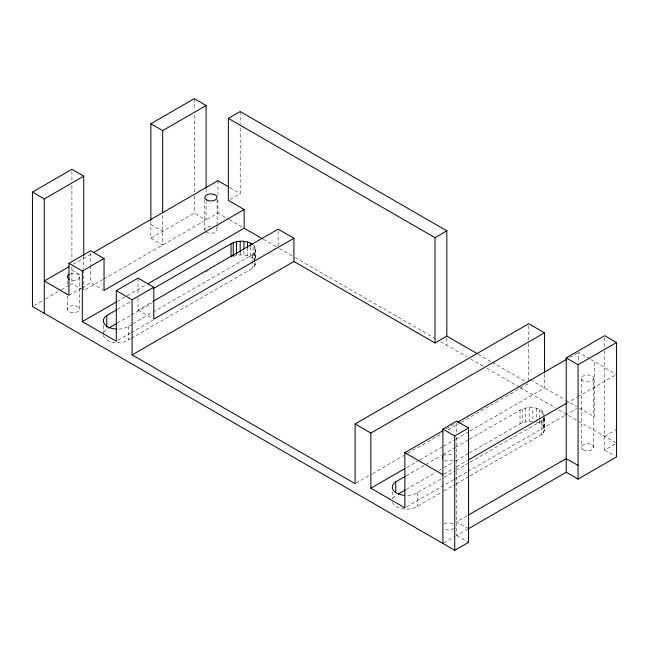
<?xml version="1.0" encoding="UTF-8"?>
<svg xmlns="http://www.w3.org/2000/svg" width="649" height="649" viewBox="0 0 649 649"><rect width="100%" height="100%" fill="white"/><g stroke="black" fill="none" stroke-linecap="round" stroke-linejoin="round"><path stroke-width="0.49" stroke-dasharray="3.25 2.43" d="M255.398 258.764C254.578 254.165 257.426 248.21 253.11 244.77L253.11 258.44L254.246 259.722M131.171 338.364L252.218 268.483L254.246 266.674L255.398 264.622L255.592 262.472M470.144 475.839L541.185 434.814C546.937 431.204 543.757 423.513 544.56 418.061M153.026 312.08L252.218 254.814L254.246 253.005L255.398 250.952M470.144 462.161L541.185 421.144L543.221 419.335L544.365 417.283M73.232 264.273L92.523 253.134M34.202 305.484L44.732 299.408M45.608 298.905L60.511 290.298M61.395 289.795L69.289 285.236M70.165 284.724L71.917 283.718L81.222 289.089M150.852 221.447L150.852 238.142L194.262 213.083L206.098 219.914L206.098 201.717M230.054 199.438L240.203 193.572L240.203 124.713M68.956 295.222L81.109 288.205M81.977 287.702L90.665 282.688L104.043 290.411M103.053 279.411L83.753 290.549L83.753 269.992M103.929 278.908L217.942 213.083L228.464 219.159M117.323 301.428L146.187 284.765M117.274 309.435L130.408 301.85M138.026 298.069L138.026 310.035L152.904 301.436M117.274 323.105L130.408 315.528M131.285 315.016L152.288 302.896M205.668 272.069L209.173 270.049M118.791 329.084A14.302 8.259 0 0 0 128.543 326.212L132.023 324.2M132.899 323.697L152.15 312.583M118.061 340.238L130.311 333.172M131.187 332.661L153.05 320.038M103.402 335.176A14.302 8.259 0 0 0 113.251 342.38A14.302 8.259 0 0 0 128.543 339.881L130.295 338.875M446.074 428.892L455.72 423.326M569.733 357.494L577.626 352.942M355.96 483.148L371.747 474.038M372.623 473.535L404.197 455.306M407.71 453.278L442.788 433.021M448.053 429.987L460.328 422.897M461.204 422.394L528.74 383.405L526.128 381.896M406.834 467.458L419.108 460.368M419.984 459.857L442.788 446.699M443.665 446.188L455.071 439.608M455.947 439.097L469.097 431.504M469.973 431.001L544.527 387.956L544.527 373.921M406.225 475.782L441.15 455.614M442.902 454.608L453.894 448.256M455.606 447.266L468.667 439.73M469.535 439.227L520.027 410.079C527.45 406.144 540.041 406.071 544.3 414.427M406.225 489.451L435.917 472.31M439.405 470.298L441.15 469.284M443.746 467.791L454.738 461.439M455.606 460.936L468.667 453.4M469.535 452.897L522.194 422.653L529.17 421.225L532.902 421.339L532.902 407.669M443.762 474.159L454.981 467.678M456.709 466.68L467.223 460.612M566.228 403.451L576.726 397.391M577.602 396.888L614.863 375.373M407.767 495.422A14.302 8.259 0 0 0 417.518 492.55L442.951 477.859M443.827 477.356L455.233 470.768M456.109 470.265L469.268 462.672M406.607 506.82L453.091 479.984M453.967 479.481L467.118 471.88M467.994 471.377L564.468 415.676M565.344 415.173L576.75 408.586M392.523 502.229A14.302 8.259 0 0 0 402.818 508.816A14.302 8.259 0 0 0 417.518 506.22L442.951 491.536M443.827 491.025L455.233 484.446M456.109 483.935L469.268 476.342M467.223 515.752L456.709 521.82L468.554 528.659M604.714 436.379L616.55 429.541M443.762 542.97L454.981 536.496M456.709 437.312L456.709 535.498L467.223 529.422M604.714 350.858L604.714 450.049L614.863 444.192M233.218 256.323C239.676 254.043 247.456 254.303 253.11 258.44M536.455 422.004C539.879 423.043 543.724 424.99 544.56 428.802M589.9 359.019L578.502 352.431L578.502 362.458M590.785 359.522L616.55 374.4M229.924 187.642L240.203 193.572M530.493 379.86L564.565 399.524M565.433 400.027L576.758 406.566M579.379 408.083L594.289 416.69L594.289 361.55M478.208 354.232L491.277 361.777M492.145 362.28L525.252 381.393M229.34 219.662L242.499 227.255M263.316 239.278L276.385 246.823M279.33 248.526L294.24 257.134M295.117 257.637L435.447 338.656M440.703 341.69L466.964 356.853M470.46 358.873L483.586 366.45M487.083 368.47L519.451 387.153M520.328 387.656L555.317 407.864M558.813 409.884L616.55 443.21M604.714 450.049L614.863 455.906M150.852 224.473L162.688 231.304M150.852 238.142L162.688 244.981L162.688 214.592M71.917 270.041L81.222 275.411M138.026 310.035L152.929 318.643M456.709 535.498L468.554 542.329M604.714 337.691L604.714 346.801M593.689 378.44A6.141 3.545 0 0 1 584.481 381.515A6.141 3.545 0 0 1 584.481 375.373A6.141 3.545 0 0 1 593.689 378.44L593.689 447.258M581.407 378.44L581.407 447.258M544.365 418.264L544.365 430.96M543.781 413.024L543.781 416.934M543.781 417.907L543.781 426.693M543.221 419.335L543.221 433.005M542.085 411.101L542.085 415.011M542.085 419.895L542.085 424.779M541.185 421.144L541.185 434.814M539.587 409.503L539.587 419.27M539.587 420.244L539.587 423.172M536.455 408.326L536.455 421.023M529.17 407.556L529.17 421.225M528.74 325.709L528.74 342.753M528.74 343.751L528.74 381.58M525.52 408.002L525.52 421.68M522.194 408.984L522.194 422.653M520.027 410.079L520.027 423.748M456.709 423.132L456.709 433.264M446.845 338.145L446.845 345.236M417.518 492.55L417.518 506.22M392.369 491.747L392.369 498.586M278.129 231.109L278.129 245.857M255.592 248.802L255.592 258.57M255.398 262.675L255.398 264.622M254.814 246.693L254.814 260.363M254.246 253.005L254.246 261.79M254.246 262.772L254.246 266.674M252.218 254.814L252.218 268.483M250.611 247.074L250.611 256.842M247.48 247.853L247.48 255.665M243.927 251.098L243.927 255.008M240.203 111.547L240.203 123.699M240.195 251.966L240.195 254.895M217.942 180.722L217.942 195.893M217.942 199.933L217.942 213.083M217.082 199.486L217.082 223.759M217.082 224.765L217.082 229.819M206.098 188.567L206.098 192.615M204.8 199.486L204.8 229.819M194.262 98.697L194.262 109.827M194.262 114.889L194.262 191.82M194.262 195.868L194.262 213.083M138.026 278.129L138.026 294.078M128.543 326.212L128.543 339.881M103.402 325.417L103.402 334.203M90.665 252.786L90.665 264.743M90.665 265.741L90.665 282.688M83.753 256.168L83.753 269.011M70.465 273.732A6.141 3.545 0 0 1 79.673 276.798L79.673 309.151A6.141 3.545 0 0 1 70.465 312.226A6.141 3.545 0 0 1 70.465 306.085A6.141 3.545 0 0 1 79.673 309.151M71.917 171.344L71.917 180.406M71.917 185.444L71.917 259.973M71.917 267.023L71.917 283.718M67.391 280.847L67.391 285.901M67.391 296.009L67.391 309.151M103.872 332.329A14.302 8.259 0 0 1 106.777 329.165M392.848 498.659A14.302 8.259 0 0 1 395.752 495.503M453.87 528.237A6.141 3.545 0 0 1 444.208 528.976M444.208 523.962A6.141 3.545 0 0 1 452.897 523.962M216.255 228.05A6.141 3.545 0 0 1 214.681 232.634A6.141 3.545 0 0 1 206.601 232.326M205.011 230.744A6.141 3.545 0 0 1 210.941 226.282M79.673 276.798A6.141 3.545 0 0 1 70.465 279.865M452.897 460.157A6.141 3.545 0 0 1 443.235 459.427M443.235 455.882A6.141 3.545 0 0 1 452.897 455.144M583.208 449.765A6.141 3.545 0 0 0 593.478 448.175A6.141 3.545 0 0 0 585.958 443.835A6.141 3.545 0 0 0 583.208 449.765"/><path stroke-width="0.97" d="M442.902 543.473L442.902 429.086L456.709 421.112L468.554 427.942L468.554 542.329L454.738 550.303L32.45 306.498L32.45 192.112L71.917 169.332L83.753 176.163L83.753 255.154M150.852 220.441L150.852 123.756L194.262 98.697L206.098 105.527L206.098 187.561M32.45 192.112L44.286 198.951L83.753 176.163M150.852 123.756L162.688 130.595L206.098 105.527M147.94 283.759L244.146 228.213L244.146 209.522L228.359 200.411L228.359 118.378L240.203 111.547L446.845 230.849L446.845 336.125L477.339 353.729M68.843 266.804L44.286 280.976L68.956 295.222L68.956 263.324L90.665 250.79L104.043 258.513L104.043 290.411L244.146 209.522M93.407 252.623L217.942 180.722L229.073 187.147M68.956 263.324L82.334 271.047L104.043 258.513M82.334 271.047L82.334 321.628L116.317 341.244L116.317 290.663L138.026 278.129L153.805 287.247L153.805 319.146L293.916 238.256L293.916 261.498L132.104 354.922L132.104 299.781L153.805 287.247M82.334 321.628L116.447 301.939M116.917 329.1A14.302 8.259 0 0 1 104.521 324.119A14.302 8.259 0 0 1 106.777 315.495L116.406 309.938M153.164 288.716L231.052 243.748C237.502 240.284 246.06 240.235 252.283 244.235M153.781 300.933L278.129 229.146L293.916 238.256M108.529 328.159L116.406 323.608M228.359 118.378L435.008 237.688L446.845 230.849M293.916 261.498L435.008 342.956L446.845 336.125M132.104 354.922L355.084 483.659L355.084 423.959L528.74 323.705L544.527 332.815L544.527 372.924M355.084 423.959L370.871 433.07L544.527 332.815M566.228 472.269L566.228 357.883L604.714 335.663L616.55 342.502L616.55 456.888L578.072 479.1L566.228 472.269L468.099 528.919M370.871 433.07L370.871 488.218L404.854 507.834L404.854 452.694L442.561 430.92M457.472 422.312L566.228 359.522M442.902 429.086L454.738 435.917L468.554 427.942M566.228 357.883L578.072 364.714L616.55 342.502M370.871 488.218L405.073 468.464M395.752 492.567L395.752 481.826L405.349 476.285M398.364 493.986L405.349 489.954M468.099 460.109L566.228 403.451M468.099 515.249L566.228 458.592L578.072 465.43M244.146 228.213L262.447 238.775M404.854 452.694L442.902 474.654M116.317 290.663L132.104 299.781M578.072 364.714L578.072 479.1M454.738 435.917L454.738 550.303M435.008 237.688L435.008 342.956M250.611 243.172L250.611 246.101M247.48 241.996L247.48 247.853M243.927 241.331L243.927 249.143M240.195 241.225L240.195 251.966M236.544 241.671L236.544 254.367M233.218 242.653L233.218 256.323M231.052 243.748L231.052 256.444M162.688 130.595L162.688 212.621M106.777 315.495L106.777 327.218M44.286 198.951L44.286 313.337M404.035 495.309A14.302 8.259 0 0 1 395.752 481.826M69.192 279.305A6.141 3.545 0 0 1 69.192 274.292M442.618 458.567A6.141 3.545 0 0 1 442.618 456.734M206.601 199.973A6.141 3.545 0 0 0 216.871 198.383A6.141 3.545 0 0 0 209.351 194.043A6.141 3.545 0 0 0 206.601 199.973"/></g></svg>
